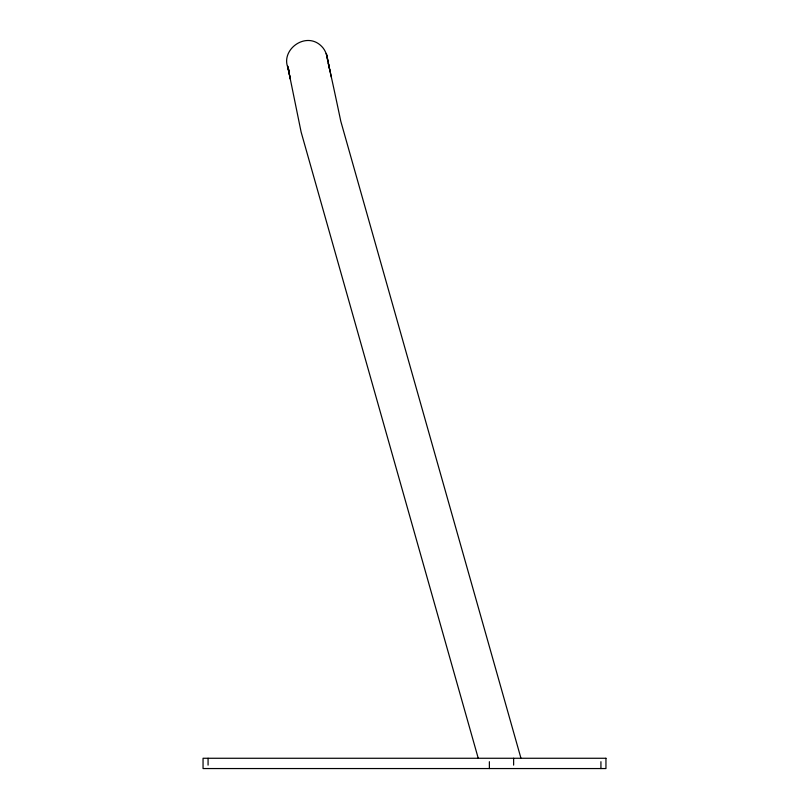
<?xml version="1.0" encoding="UTF-8"?>
<svg xmlns="http://www.w3.org/2000/svg" width="809" height="809" viewBox="0 0 809 809"><rect width="100%" height="100%" fill="white"/><g stroke="black" fill="none" stroke-linecap="round" stroke-linejoin="round"><path stroke-width="1.21" d="M520.966 758.266L340.781 121.219C337.201 104.118 333.561 87.028 329.779 69.978C327.625 61.919 328.029 52.818 321.749 46.477C305.731 29.781 277.75 51.291 289.379 70.595M478.24 758.266L301.13 132.089L287.65 66.055L289.096 73.184M288.075 68.603L290.431 79.201L289.005 72.668M331.356 77.138L328.343 63.436L329.779 69.978M328.636 64.851L326.33 53.455L327.776 61.029M600.925 761.694L600.925 768.55M513.624 758.266L513.624 765.122M489.374 761.694L489.374 768.55M208.075 758.266L208.075 765.122M605.951 758.266L203.049 758.266L203.049 768.55L605.951 768.55L605.951 758.266"/></g></svg>
